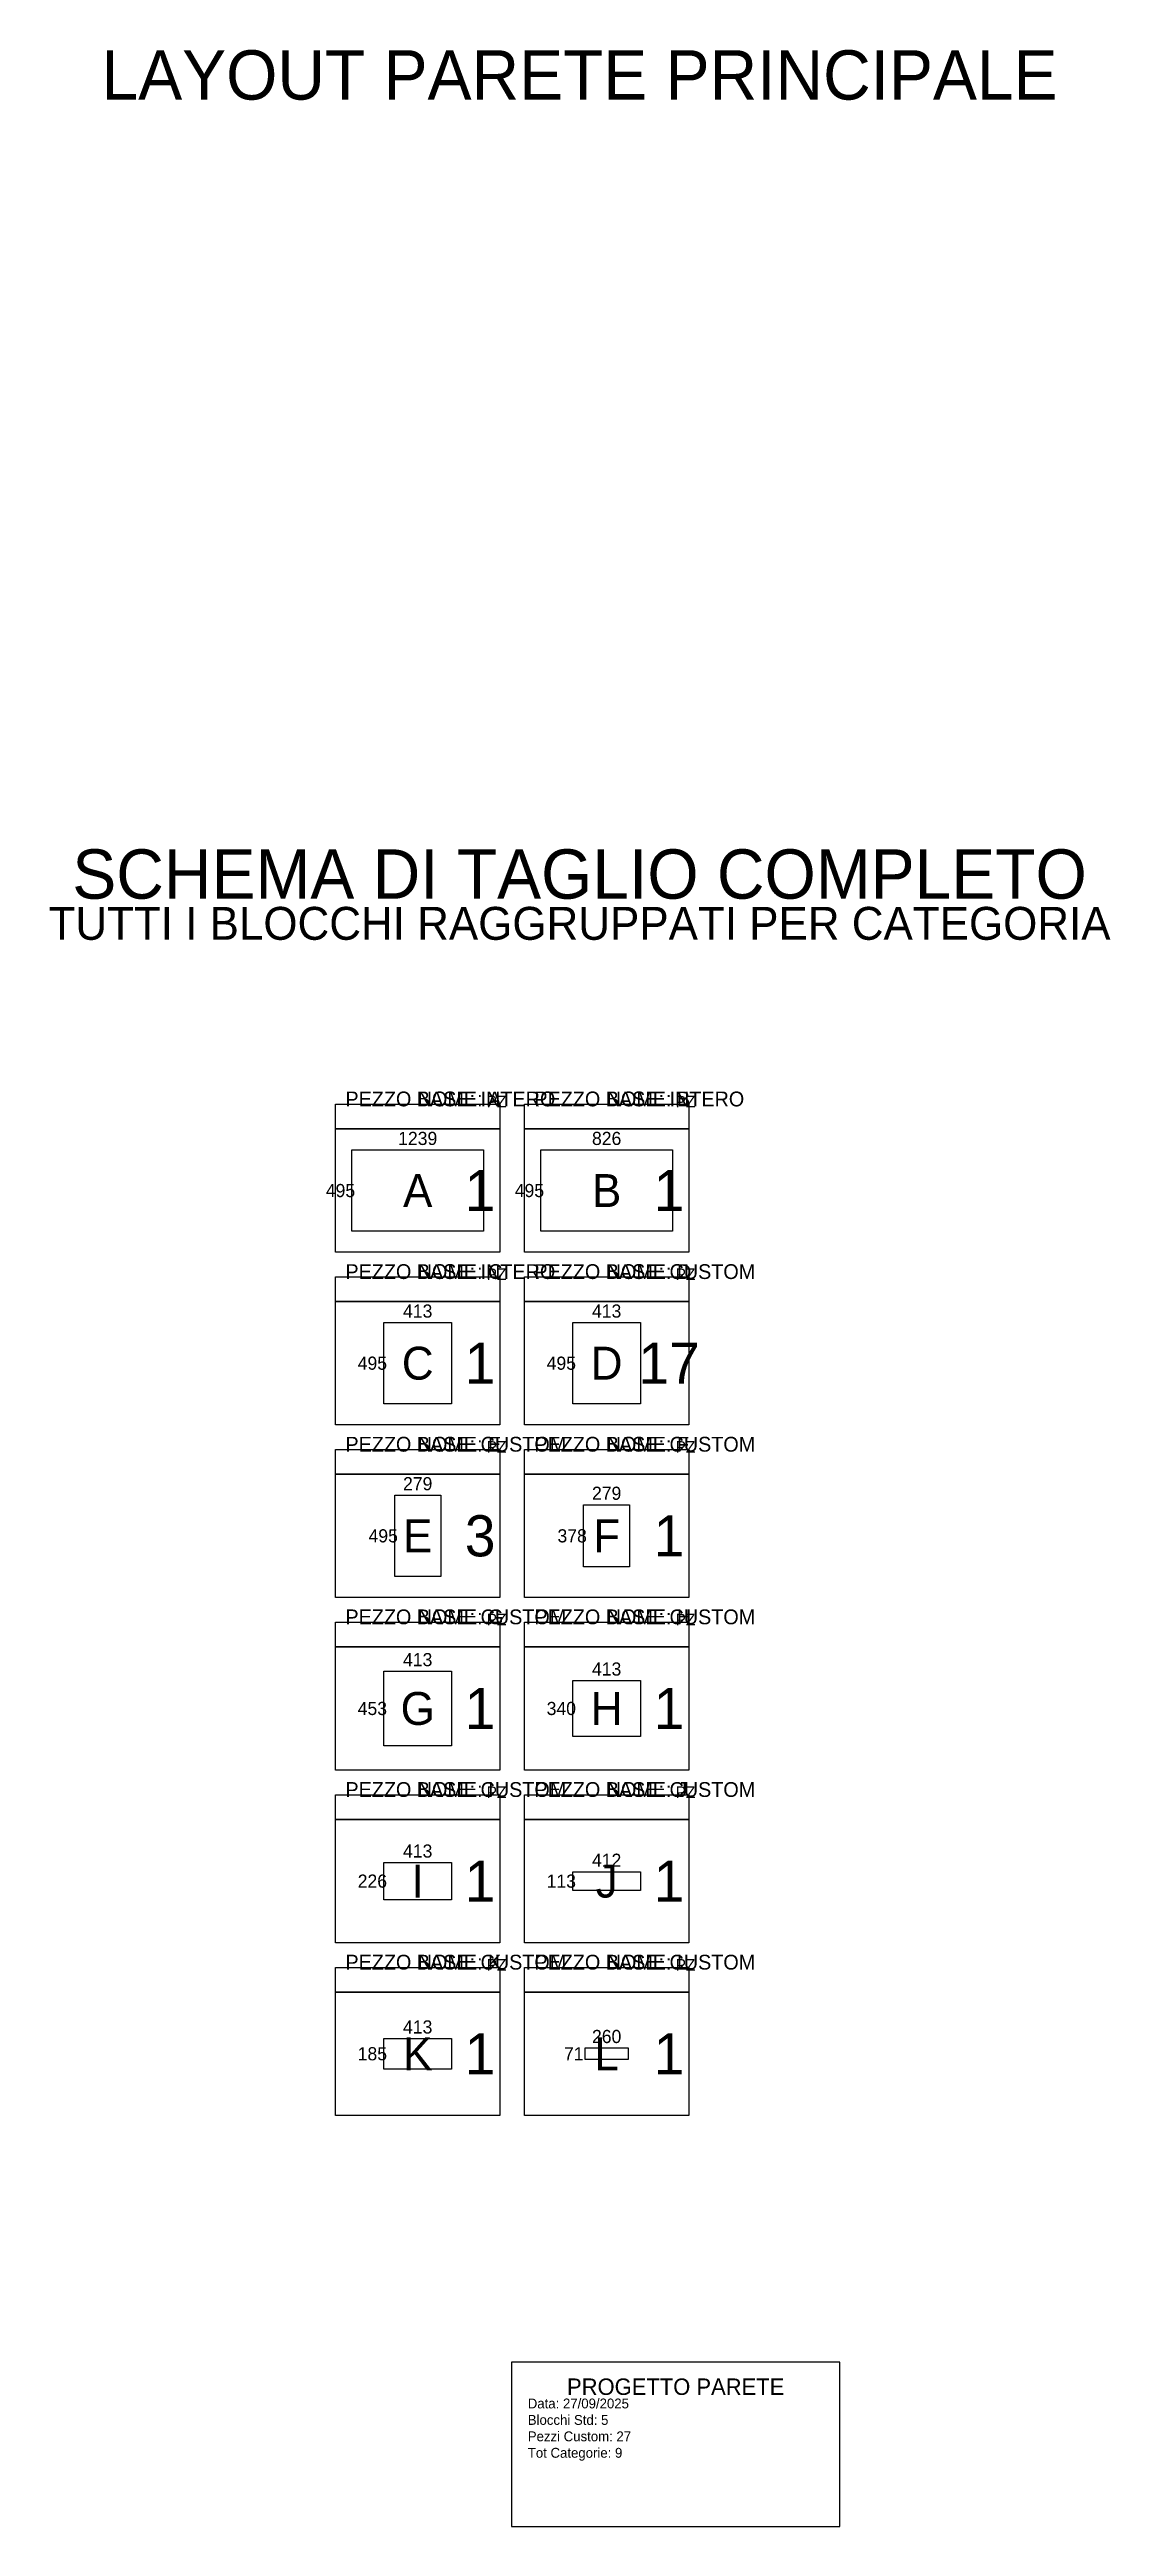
# Model space of a CAD drawing. Header units: metres. Extents: x -1641 to 7611182, y -11450 to 10389288.
# Drawn here: x -1641 to 4816, y -11450 to 3614 of the extents above.
import ezdxf
from ezdxf.enums import TextEntityAlignment as Align

# ---------------------------------------------------------------- set-up
doc = ezdxf.new("R2010")
doc.units = ezdxf.units.M
for name, color, linetype in [('CARTIGLIO', 7, 'Continuous'), ('QUOTE', 6, 'Continuous'), ('TAGLIO', 4, 'Continuous'), ('TESTI', 7, 'Continuous')]:
    doc.layers.add(name, color=color, linetype=linetype)

msp = doc.modelspace()

# ---------------------------------------------------------------- linework, layer by layer
at = {"layer": 'CARTIGLIO'}
for points in [[(100, -2800), (1100, -2800), (1100, -2950), (100, -2950), (100, -2800)], [(1250, -2800), (2250, -2800), (2250, -2950), (1250, -2950), (1250, -2800)], [(100, -2950), (1100, -2950), (1100, -3700), (100, -3700), (100, -2950)], [(1250, -2950), (2250, -2950), (2250, -3700), (1250, -3700), (1250, -2950)], [(100, -3850), (1100, -3850), (1100, -4000), (100, -4000), (100, -3850)], [(1250, -3850), (2250, -3850), (2250, -4000), (1250, -4000), (1250, -3850)], [(100, -4000), (1100, -4000), (1100, -4750), (100, -4750), (100, -4000)], [(1250, -4000), (2250, -4000), (2250, -4750), (1250, -4750), (1250, -4000)], [(100, -4900), (1100, -4900), (1100, -5050), (100, -5050), (100, -4900)], [(1250, -4900), (2250, -4900), (2250, -5050), (1250, -5050), (1250, -4900)], [(100, -5050), (1100, -5050), (1100, -5800), (100, -5800), (100, -5050)], [(1250, -5050), (2250, -5050), (2250, -5800), (1250, -5800), (1250, -5050)], [(100, -5950), (1100, -5950), (1100, -6100), (100, -6100), (100, -5950)], [(1250, -5950), (2250, -5950), (2250, -6100), (1250, -6100), (1250, -5950)], [(100, -6100), (1100, -6100), (1100, -6850), (100, -6850), (100, -6100)], [(1250, -6100), (2250, -6100), (2250, -6850), (1250, -6850), (1250, -6100)], [(100, -7000), (1100, -7000), (1100, -7150), (100, -7150), (100, -7000)], [(1250, -7000), (2250, -7000), (2250, -7150), (1250, -7150), (1250, -7000)], [(100, -7150), (1100, -7150), (1100, -7900), (100, -7900), (100, -7150)], [(1250, -7150), (2250, -7150), (2250, -7900), (1250, -7900), (1250, -7150)], [(100, -8050), (1100, -8050), (1100, -8200), (100, -8200), (100, -8050)], [(1250, -8050), (2250, -8050), (2250, -8200), (1250, -8200), (1250, -8050)], [(100, -8200), (1100, -8200), (1100, -8950), (100, -8950), (100, -8200)], [(1250, -8200), (2250, -8200), (2250, -8950), (1250, -8950), (1250, -8200)], [(1170, -11450), (3170, -11450), (3170, -10450), (1170, -10450), (1170, -11450)]]:
    msp.add_lwpolyline(points, dxfattribs=at)
at = {"layer": 'TAGLIO', "color": 1}
for points in [[(200, -3078), (1000, -3078), (1000, -3572), (200, -3572), (200, -3078)], [(1350, -3078), (2150, -3078), (2150, -3572), (1350, -3572), (1350, -3078)], [(394, -4128), (806, -4128), (806, -4622), (394, -4622), (394, -4128)]]:
    msp.add_lwpolyline(points, dxfattribs=at)
at = {"layer": 'TAGLIO', "color": 3}
for points in [[(1544, -4128), (1956, -4128), (1956, -4622), (1544, -4622), (1544, -4128)], [(460, -5178), (740, -5178), (740, -5672), (460, -5672), (460, -5178)], [(1610, -5236), (1890, -5236), (1890, -5614), (1610, -5614), (1610, -5236)], [(394, -6248), (806, -6248), (806, -6702), (394, -6702), (394, -6248)], [(1544, -6305), (1956, -6305), (1956, -6645), (1544, -6645), (1544, -6305)], [(394, -7412), (806, -7412), (806, -7638), (394, -7638), (394, -7412)], [(1544, -7468), (1956, -7468), (1956, -7582), (1544, -7582), (1544, -7468)], [(394, -8482), (806, -8482), (806, -8668), (394, -8668), (394, -8482)], [(1620, -8540), (1880, -8540), (1880, -8610), (1620, -8610), (1620, -8540)]]:
    msp.add_lwpolyline(points, dxfattribs=at)

# ---------------------------------------------------------------- texts
at = {"layer": 'QUOTE'}
for s, p in [('1239', (600, -3008)), ('826', (1750, -3008)), ('495', (130, -3325)), ('495', (1280, -3325)), ('413', (600, -4058)), ('413', (1750, -4058)), ('495', (324, -4375)), ('495', (1474, -4375)), ('279', (600, -5108)), ('279', (1750, -5166)), ('495', (390, -5425)), ('378', (1540, -5425)), ('413', (600, -6178)), ('413', (1750, -6235)), ('453', (324, -6475)), ('340', (1474, -6475)), ('413', (600, -7342)), ('412', (1750, -7398)), ('226', (324, -7525)), ('113', (1474, -7525)), ('413', (600, -8412)), ('260', (1750, -8470)), ('185', (324, -8575)), ('71', (1550, -8575))]:
    msp.add_text(s, height=80, dxfattribs=at).set_placement(p, align=Align.MIDDLE_CENTER)
at = {"layer": 'TESTI'}
for s, height, p in [('LAYOUT PARETE PRINCIPALE', 300, (1585, 3460)), ('SCHEMA DI TAGLIO COMPLETO', 300, (1585, -1400)), ('TUTTI I BLOCCHI RAGGRUPPATI PER CATEGORIA', 200, (1585, -1700)), ('PROGETTO PARETE', 100, (2170, -10600))]:
    msp.add_text(s, height=height, dxfattribs=at).set_placement(p, align=Align.MIDDLE_CENTER)
for s, height, p in [('PEZZO BASE: INTERO', 90, (160, -2840)), ('NOME: A', 90, (600, -2840)), ('PZ', 70, (1020, -2840)), ('PEZZO BASE: INTERO', 90, (1310, -2840)), ('NOME: B', 90, (1750, -2840)), ('PZ', 70, (2170, -2840)), ('PEZZO BASE: INTERO', 90, (160, -3890)), ('NOME: C', 90, (600, -3890)), ('PZ', 70, (1020, -3890)), ('PEZZO BASE: CUSTOM', 90, (1310, -3890)), ('NOME: D', 90, (1750, -3890)), ('PZ', 70, (2170, -3890)), ('PEZZO BASE: CUSTOM', 90, (160, -4940)), ('NOME: E', 90, (600, -4940)), ('PZ', 70, (1020, -4940)), ('PEZZO BASE: CUSTOM', 90, (1310, -4940)), ('NOME: F', 90, (1750, -4940)), ('PZ', 70, (2170, -4940)), ('PEZZO BASE: CUSTOM', 90, (160, -5990)), ('NOME: G', 90, (600, -5990)), ('PEZZO BASE: CUSTOM', 90, (1310, -5990)), ('NOME: H', 90, (1750, -5990)), ('PZ', 70, (1020, -5990)), ('PZ', 70, (2170, -5990)), ('PEZZO BASE: CUSTOM', 90, (160, -7040)), ('NOME: I', 90, (600, -7040)), ('PEZZO BASE: CUSTOM', 90, (1310, -7040)), ('NOME: J', 90, (1750, -7040)), ('PZ', 70, (1020, -7040)), ('PZ', 70, (2170, -7040)), ('PEZZO BASE: CUSTOM', 90, (160, -8090)), ('NOME: K', 90, (600, -8090)), ('PEZZO BASE: CUSTOM', 90, (1310, -8090)), ('NOME: L', 90, (1750, -8090)), ('PZ', 70, (1020, -8090)), ('PZ', 70, (2170, -8090)), ('Data: 27/09/2025', 60, (1270, -10750)), ('Blocchi Std: 5', 60, (1270, -10850)), ('Tot Categorie: 9', 60, (1270, -11050)), ('Pezzi Custom: 27', 60, (1270, -10950))]:
    msp.add_text(s, height=height, dxfattribs=at).set_placement(p, align=Align.BOTTOM_LEFT)
at = {"layer": 'TESTI', "color": 1}
for s, height, p in [('A', 200, (600, -3325)), ('1', 250, (980, -3325)), ('B', 200, (1750, -3325)), ('1', 250, (2130, -3325)), ('C', 200, (600, -4375)), ('1', 250, (980, -4375))]:
    msp.add_text(s, height=height, dxfattribs=at).set_placement(p, align=Align.MIDDLE_CENTER)
at = {"layer": 'TESTI', "color": 3}
for s, height, p in [('D', 200, (1750, -4375)), ('17', 250, (2130, -4375)), ('E', 200, (600, -5425)), ('3', 250, (980, -5425)), ('F', 200, (1750, -5425)), ('1', 250, (2130, -5425)), ('G', 200, (600, -6475)), ('1', 250, (980, -6475)), ('H', 200, (1750, -6475)), ('1', 250, (2130, -6475)), ('I', 200, (600, -7525)), ('1', 250, (980, -7525)), ('J', 200, (1750, -7525)), ('1', 250, (2130, -7525)), ('K', 200, (600, -8575)), ('1', 250, (980, -8575)), ('L', 200, (1750, -8575)), ('1', 250, (2130, -8575))]:
    msp.add_text(s, height=height, dxfattribs=at).set_placement(p, align=Align.MIDDLE_CENTER)

doc.saveas('drawing.dxf')
